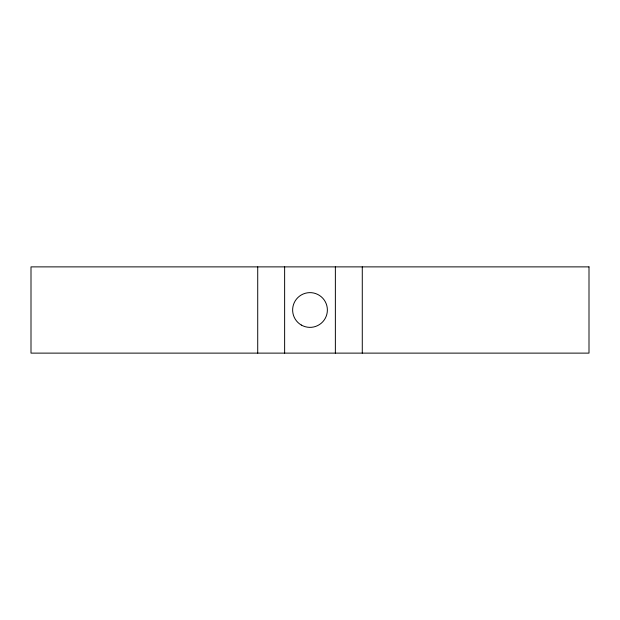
<?xml version="1.0" encoding="UTF-8"?>
<svg xmlns="http://www.w3.org/2000/svg" width="620" height="620" viewBox="0 0 620 620"><rect width="100%" height="100%" fill="white"/><g stroke="black" fill="none" stroke-linecap="round" stroke-linejoin="round"><path stroke-width="0.93" d="M362.281 266.879L362.281 353.121M335.366 266.879L335.366 353.121M284.634 266.879L284.634 353.121M257.719 266.879L257.719 353.121M589 266.879L31 266.879L31 353.121L589 353.121L589 266.879M301.312 325.043A17.376 17.376 0 0 0 327.376 310A17.376 17.376 0 0 0 301.312 294.957A17.376 17.376 0 0 0 301.312 325.043"/></g></svg>
